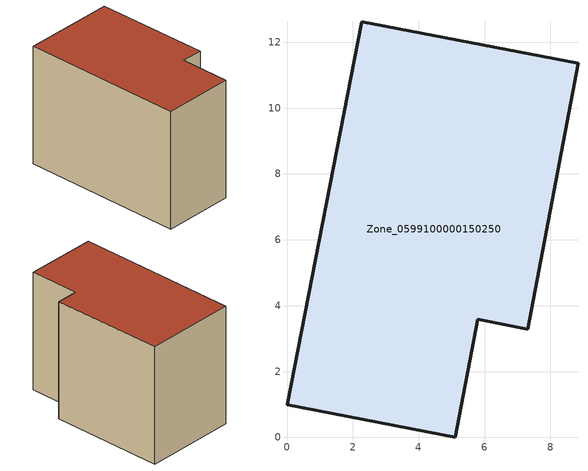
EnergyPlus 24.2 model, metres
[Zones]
Zone_0599100000150250
 floor ground (C_G): 5.8,3.58 5.11,0 0,0.99 2.27,12.63 8.84,11.36 7.32,3.29 z0
 wall outside (C_F): 2.27,12.63 0,0.99 5.11,0 5.8,3.58 7.32,3.29 8.84,11.36 2.27,12.63 z0:8.71
 roof outside (C_R): 7.32,3.29 8.84,11.36 2.27,12.63 0,0.99 5.11,0 5.8,3.58 z8.71
[BUILDING]
Pand.0599100000150250: North Axis=0; Terrain=City; Loads Convergence Tolerance Value=0.04; Temperature Convergence Tolerance Value=0.4; Solar Distribution=FullExterior; Maximum Number of Warmup Days=25; Minimum Number of Warmup Days=1
[Site:Location]
Rotterdam.The.Hague.AP_ZH_NLD Design_Conditions: Latitude=51.96; Longitude=4.45; Time Zone=1; Elevation=-4.5
[SITE:GROUNDTEMPERATURE:BUILDINGSURFACE]
18, 18, 18, 18, 18, 18, 18, 18, 18, 18, 18, 18
[MATERIAL] Thermal Absorptance=0.9; Solar Absorptance=0.7; Visible Absorptance=0.7
Name | Roughness | Thickness | Conductivity | Density | Specific Heat
G.TC.1946-1964 | MediumSmooth | 0.15 | 1 | 540 | 1210
F.TC.1946-1964 | Rough | 0.3 | 0.857143 | 1920 | 840
R.TC.1946-1964 | MediumRough | 0.2 | 0.235294 | 1500 | 1000
[CONSTRUCTION]
C_G: G.TC.1946-1964
C_F: F.TC.1946-1964
C_R: R.TC.1946-1964
[ZONE]
Zone_0599100000150250: Type=1; Multiplier=1; Ceiling Height=Autocalculate; Volume=Autocalculate; Floor Area=autocalculate; Part of Total Floor Area=Yes
[ZONEINFILTRATION:DESIGNFLOWRATE]
Infil_Zone_0599100000150250: Zone or ZoneList or Space or SpaceList=Zone_0599100000150250; Schedule=AlwaysOn; Design Flow Rate Calculation Method=Flow/Area; Flow Rate per Floor Area=0.003; Constant Term Coefficient=1; Temperature Term Coefficient=0; Velocity Term Coefficient=0; Velocity Squared Term Coefficient=0
[HVACTEMPLATE:ZONE:IDEALLOADSAIRSYSTEM]
Zone_0599100000150250: Maximum Heating Supply Air Temperature=50; Minimum Cooling Supply Air Temperature=13; Maximum Heating Supply Air Humidity Ratio=0.0156; Minimum Cooling Supply Air Humidity Ratio=0.0077; Heating Limit=NoLimit; Cooling Limit=NoLimit; Dehumidification Control Type=ConstantSensibleHeatRatio; Cooling Sensible Heat Ratio=0.7; Dehumidification Setpoint=60; Humidification Control Type=None; Humidification Setpoint=30; Outdoor Air Method=None; Outdoor Air Flow Rate per Person=0.00944; Outdoor Air Flow Rate per Zone Floor Area=0; Outdoor Air Flow Rate per Zone=0; Demand Controlled Ventilation Type=None; Outdoor Air Economizer Type=NoEconomizer; Heat Recovery Type=None; Sensible Heat Recovery Effectiveness=0.7; Latent Heat Recovery Effectiveness=0.65
[ZONECONTROL:THERMOSTAT]
ThermostatControl_Zone_0599100000150250: Zone or ZoneList=Zone_0599100000150250; Control Type Schedule=DualSetpointControlType; Control 1=Thermostat_Zone_0599100000150250; Temperature Difference Between Cutout And Setpoint=0
[THERMOSTATSETPOINT:DUALSETPOINT]
Thermostat_Zone_0599100000150250: Heating Setpoint Temperature Schedule=HeatingSetpoint_Zone_0599100000150250; Cooling Setpoint Temperature Schedule=CoolingSetpoint_Zone_0599100000150250
[SCHEDULE:COMPACT]
HeatingSetpoint_Zone_0599100000150250: Through: 12/31, For: AllDays, Until: 24:00, 21
CoolingSetpoint_Zone_0599100000150250: Through: 12/31, For: AllDays, Until: 24:00, 24
DualSetpointControlType: Through: 12/31, For: AllDays, Until: 24:00, 4
AlwaysOn: Through: 12/31, For: AllDays, Until: 24:00, 1
